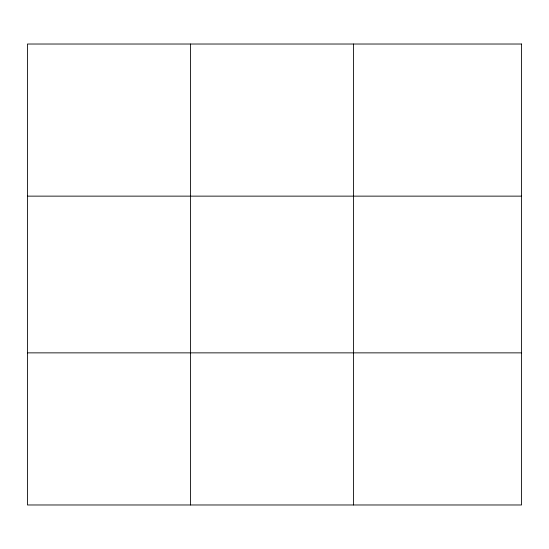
<?xml version="1.0" encoding="UTF-8"?>
<svg xmlns="http://www.w3.org/2000/svg" width="549" height="549" viewBox="0 0 549 549"><rect width="100%" height="100%" fill="white"/><g stroke="black" fill="none" stroke-linecap="round" stroke-linejoin="round"><path stroke-width="0.82" d="M190.503 504.977L190.503 44.023M353.556 504.977L353.556 44.023M27.45 196.137L521.55 196.137M27.45 352.863L521.55 352.863M521.55 44.023L521.55 504.977L27.45 504.977L27.45 44.023L521.55 44.023"/></g></svg>
